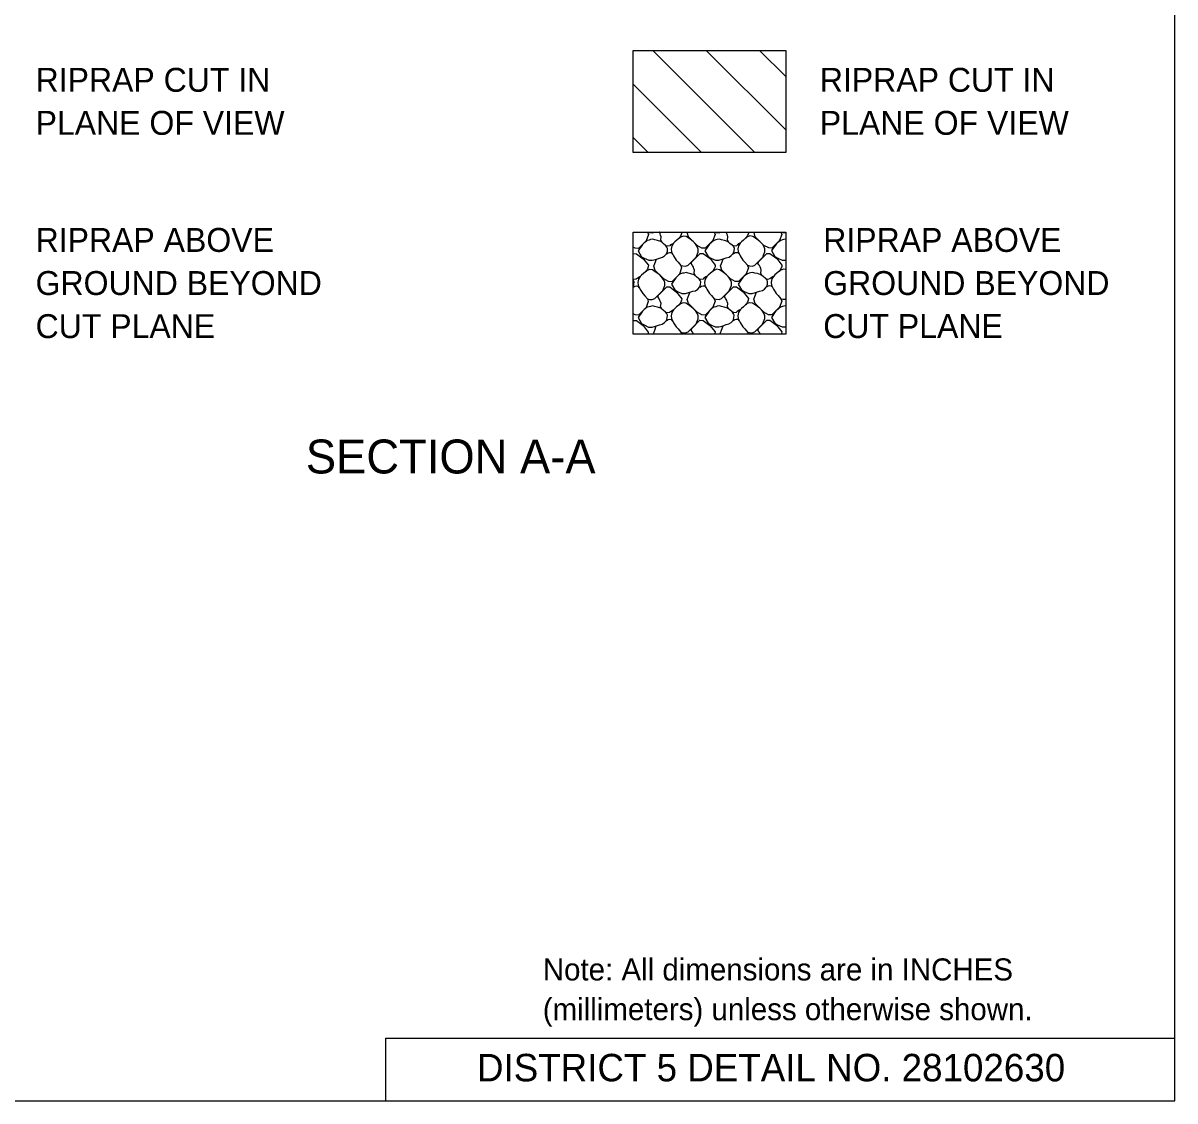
# Model space of a CAD drawing. Extents: x 2261383 to 2262043, y -3123756 to -3123356.
# Drawn here: x 2261896.5 to 2262043.2, y -3123756 to -3123618.7 of the extents above; entities that cross this region are included whole.
import ezdxf

# ---------------------------------------------------------------- set-up
doc = ezdxf.new("R2010")
doc.units = 0
for name, color, linetype in [('Default', 7, 'Continuous'), ('RD_Pr_Roadway_Items', 7, 'Continuous'), ('RD_Pr_Roadway_Notes', 7, 'Continuous'), ('SH_General_Details', 7, 'Continuous')]:
    doc.layers.add(name, color=color, linetype=linetype)

msp = doc.modelspace()

# ---------------------------------------------------------------- linework, layer by layer
at = {"layer": 'Default'}
msp.add_lwpolyline([(2261413.18, -3123755.97), (2262043.18, -3123755.97), (2262043.18, -3123355.97), (2261413.18, -3123355.97)], close=True, dxfattribs=at)
at = {"layer": 'RD_Pr_Roadway_Items'}
for p, q in [((2261989.67, -3123635.16), (2261976.67, -3123622.16)), ((2261993.6, -3123632.3), (2261983.46, -3123622.16)), ((2261993.6, -3123625.51), (2261990.25, -3123622.16)), ((2261982.88, -3123635.16), (2261974.18, -3123626.46)), ((2261976.09, -3123635.16), (2261974.18, -3123633.26)), ((2261988.72, -3123658.01), (2261988.81, -3123658.3))]:
    msp.add_line(p, q, dxfattribs=at)
for points in [[(2261974.18, -3123622.16), (2261993.6, -3123622.16), (2261993.6, -3123635.16), (2261974.18, -3123635.16)], [(2261974.18, -3123645.3), (2261993.6, -3123645.3), (2261993.6, -3123658.3), (2261974.18, -3123658.3)]]:
    msp.add_lwpolyline(points, close=True, dxfattribs=at)
for points in [[(2261976, -3123645.33), (2261976.11, -3123645.63), (2261975.84, -3123646.41), (2261974.86, -3123647.38), (2261974.44, -3123647.36), (2261974.18, -3123647.22)], [(2261976, -3123645.3), (2261976.01, -3123645.32), (2261976.25, -3123645.38), (2261976.62, -3123645.4), (2261976.89, -3123645.3)], [(2261979.29, -3123646.74), (2261978.94, -3123646.95), (2261978.83, -3123647.05), (2261978.52, -3123647.1), (2261978.29, -3123647), (2261977.99, -3123646.75), (2261977.83, -3123646.59), (2261977.68, -3123646.29), (2261977.74, -3123645.91), (2261977.67, -3123645.71), (2261977.6, -3123645.52), (2261977.51, -3123645.33), (2261977.49, -3123645.3)], [(2261982.18, -3123648.55), (2261982.28, -3123648.27), (2261982.45, -3123647.85), (2261982.45, -3123647.47), (2261982.36, -3123647.22), (2261982.17, -3123646.9), (2261981.81, -3123646.51), (2261981.25, -3123646.09), (2261980.91, -3123645.86), (2261980.56, -3123645.81), (2261980.23, -3123645.94), (2261980, -3123646.11), (2261979.72, -3123646.33), (2261979.48, -3123646.54), (2261979.3, -3123646.72), (2261979.1, -3123647.05), (2261979.03, -3123647.47), (2261979.06, -3123647.82), (2261979.31, -3123648.35), (2261979.66, -3123648.88), (2261979.91, -3123649.15), (2261980.26, -3123649.56), (2261980.5, -3123649.62), (2261980.86, -3123649.64), (2261981.19, -3123649.53), (2261982.2, -3123648.51)], [(2261980.38, -3123645.3), (2261980.35, -3123645.48), (2261980.24, -3123645.76), (2261980.04, -3123646.08)], [(2261984.51, -3123645.31), (2261984.61, -3123645.62), (2261984.34, -3123646.39), (2261983.35, -3123647.37), (2261982.94, -3123647.35), (2261982.32, -3123647.02), (2261981.21, -3123645.92), (2261981.07, -3123645.38), (2261981.1, -3123645.3)], [(2261984.51, -3123645.3), (2261984.75, -3123645.37), (2261985.12, -3123645.39), (2261985.36, -3123645.3)], [(2261987.78, -3123646.72), (2261987.45, -3123646.94), (2261987.33, -3123647.04), (2261987.03, -3123647.08), (2261986.79, -3123646.99), (2261986.5, -3123646.74), (2261986.32, -3123646.57), (2261986.18, -3123646.28), (2261986.24, -3123645.9), (2261986.17, -3123645.7), (2261986.1, -3123645.51), (2261986.01, -3123645.31), (2261986, -3123645.3)], [(2261990.67, -3123648.54), (2261990.78, -3123648.25), (2261990.95, -3123647.83), (2261990.95, -3123647.46), (2261990.86, -3123647.21), (2261990.67, -3123646.89), (2261990.3, -3123646.5), (2261989.74, -3123646.08), (2261989.4, -3123645.85), (2261989.05, -3123645.8), (2261988.72, -3123645.92), (2261988.5, -3123646.09), (2261988.22, -3123646.32), (2261987.98, -3123646.53), (2261987.8, -3123646.71), (2261987.6, -3123647.04), (2261987.52, -3123647.46), (2261987.55, -3123647.8), (2261987.81, -3123648.34), (2261988.16, -3123648.87), (2261988.41, -3123649.14), (2261988.75, -3123649.54), (2261988.99, -3123649.61), (2261989.36, -3123649.63), (2261989.68, -3123649.51), (2261990.7, -3123648.5)], [(2261988.87, -3123645.3), (2261988.86, -3123645.46), (2261988.74, -3123645.75), (2261988.54, -3123646.07)], [(2261993, -3123645.3), (2261993.11, -3123645.61), (2261992.83, -3123646.38), (2261991.85, -3123647.36), (2261991.44, -3123647.33), (2261990.82, -3123647), (2261989.71, -3123645.91), (2261989.57, -3123645.37), (2261989.59, -3123645.3)], [(2261993.06, -3123645.3), (2261993.25, -3123645.35), (2261993.6, -3123645.37)], [(2261977.85, -3123646.63), (2261977.69, -3123646.51), (2261977.29, -3123646.37), (2261976.93, -3123646.29), (2261976.67, -3123646.23), (2261976.38, -3123646.27), (2261976.21, -3123646.32), (2261975.97, -3123646.39), (2261975.77, -3123646.53), (2261975.59, -3123646.68), (2261975.38, -3123646.88), (2261974.81, -3123647.7), (2261975.23, -3123648.44), (2261975.58, -3123648.64), (2261976.15, -3123648.9), (2261976.6, -3123648.9), (2261977.02, -3123648.78), (2261977.52, -3123648.61), (2261977.89, -3123648.52), (2261978.16, -3123648.33), (2261978.43, -3123648.06), (2261978.53, -3123647.73), (2261978.56, -3123647.41), (2261978.48, -3123647.22), (2261978.32, -3123647.04)], [(2261986.35, -3123646.62), (2261986.19, -3123646.5), (2261985.79, -3123646.36), (2261985.42, -3123646.28), (2261985.17, -3123646.21), (2261984.88, -3123646.26), (2261984.71, -3123646.31), (2261984.48, -3123646.38), (2261984.27, -3123646.51), (2261984.09, -3123646.66), (2261983.88, -3123646.86), (2261983.31, -3123647.68), (2261983.73, -3123648.43), (2261984.08, -3123648.63), (2261984.64, -3123648.88), (2261985.1, -3123648.88), (2261985.52, -3123648.77), (2261986.02, -3123648.6), (2261986.38, -3123648.51), (2261986.66, -3123648.31), (2261986.93, -3123648.05), (2261987.03, -3123647.71), (2261987.06, -3123647.4), (2261986.98, -3123647.2), (2261986.82, -3123647.02)], [(2261993.6, -3123646.21), (2261993.37, -3123646.24), (2261993.21, -3123646.29), (2261992.97, -3123646.36), (2261992.76, -3123646.5), (2261992.59, -3123646.65), (2261992.37, -3123646.85), (2261991.8, -3123647.67), (2261992.23, -3123648.41), (2261992.58, -3123648.61), (2261993.15, -3123648.87), (2261993.6, -3123648.87)], [(2261974.18, -3123648.06), (2261974.2, -3123648.05), (2261974.59, -3123648.06), (2261975.46, -3123648.7), (2261976.12, -3123649.54), (2261976.1, -3123649.73), (2261975.98, -3123650.01), (2261975.78, -3123650.34)], [(2261980.25, -3123649.57), (2261980.35, -3123649.87), (2261980.08, -3123650.65), (2261979.1, -3123651.63), (2261978.68, -3123651.6), (2261978.07, -3123651.27), (2261976.96, -3123650.18), (2261976.81, -3123649.63), (2261976.94, -3123649.3), (2261977.13, -3123648.75)], [(2261978.43, -3123648.07), (2261978.65, -3123647.94), (2261978.82, -3123647.9), (2261979.01, -3123647.92), (2261979.21, -3123648.15)], [(2261983.53, -3123650.98), (2261983.19, -3123651.19), (2261983.07, -3123651.3), (2261982.77, -3123651.34), (2261982.54, -3123651.24), (2261982.24, -3123650.99), (2261982.07, -3123650.83), (2261981.93, -3123650.53), (2261981.99, -3123650.16), (2261981.91, -3123649.95), (2261981.85, -3123649.76), (2261981.75, -3123649.57), (2261981.69, -3123649.48), (2261981.57, -3123649.3), (2261981.68, -3123649.06), (2261982.69, -3123648.03), (2261983.09, -3123648.05), (2261983.96, -3123648.69), (2261984.62, -3123649.53), (2261984.6, -3123649.72), (2261984.48, -3123650), (2261984.28, -3123650.32)], [(2261988.75, -3123649.56), (2261988.86, -3123649.86), (2261988.58, -3123650.63), (2261987.6, -3123651.61), (2261987.18, -3123651.59), (2261986.56, -3123651.26), (2261985.45, -3123650.16), (2261985.31, -3123649.62), (2261985.44, -3123649.29), (2261985.63, -3123648.74)], [(2261986.93, -3123648.06), (2261987.15, -3123647.92), (2261987.32, -3123647.89), (2261987.51, -3123647.91), (2261987.7, -3123648.13)], [(2261992.02, -3123650.97), (2261991.69, -3123651.18), (2261991.57, -3123651.28), (2261991.27, -3123651.33), (2261991.03, -3123651.23), (2261990.74, -3123650.98), (2261990.57, -3123650.82), (2261990.42, -3123650.52), (2261990.48, -3123650.14), (2261990.42, -3123649.94), (2261990.34, -3123649.75), (2261990.25, -3123649.56), (2261990.19, -3123649.47), (2261990.07, -3123649.29), (2261990.18, -3123649.05), (2261991.19, -3123648.02), (2261991.59, -3123648.03), (2261992.46, -3123648.68), (2261993.12, -3123649.52), (2261993.1, -3123649.71), (2261992.98, -3123649.99), (2261992.78, -3123650.31)], [(2261977.92, -3123652.8), (2261978.02, -3123652.52), (2261978.2, -3123652.1), (2261978.2, -3123651.73), (2261978.11, -3123651.48), (2261977.92, -3123651.16), (2261977.55, -3123650.77), (2261976.99, -3123650.35), (2261976.65, -3123650.11), (2261976.3, -3123650.07), (2261975.97, -3123650.19), (2261975.74, -3123650.37), (2261975.47, -3123650.58), (2261975.23, -3123650.8), (2261975.05, -3123650.98), (2261974.84, -3123651.31), (2261974.77, -3123651.73), (2261974.8, -3123652.08), (2261975.05, -3123652.6), (2261975.4, -3123653.13), (2261975.65, -3123653.41), (2261976, -3123653.82), (2261976.24, -3123653.88), (2261976.61, -3123653.89), (2261976.93, -3123653.78), (2261977.94, -3123652.77)], [(2261986.42, -3123652.79), (2261986.52, -3123652.51), (2261986.7, -3123652.09), (2261986.7, -3123651.72), (2261986.61, -3123651.46), (2261986.41, -3123651.15), (2261986.05, -3123650.76), (2261985.49, -3123650.34), (2261985.15, -3123650.1), (2261984.8, -3123650.05), (2261984.47, -3123650.18), (2261984.24, -3123650.35), (2261983.97, -3123650.57), (2261983.73, -3123650.78), (2261983.55, -3123650.96), (2261983.34, -3123651.29), (2261983.27, -3123651.72), (2261983.3, -3123652.06), (2261983.55, -3123652.59), (2261983.91, -3123653.12), (2261984.15, -3123653.4), (2261984.5, -3123653.8), (2261984.74, -3123653.86), (2261985.11, -3123653.88), (2261985.43, -3123653.77), (2261986.44, -3123652.75)], [(2261993.6, -3123650.08), (2261993.3, -3123650.04), (2261992.97, -3123650.16), (2261992.74, -3123650.34), (2261992.46, -3123650.56), (2261992.22, -3123650.77), (2261992.04, -3123650.95), (2261991.84, -3123651.28), (2261991.77, -3123651.7), (2261991.8, -3123652.05), (2261992.05, -3123652.58), (2261992.4, -3123653.11), (2261992.65, -3123653.38), (2261993, -3123653.79), (2261993.24, -3123653.85), (2261993.6, -3123653.87)], [(2261975.02, -3123651), (2261974.69, -3123651.21), (2261974.57, -3123651.31), (2261974.27, -3123651.36), (2261974.18, -3123651.32)], [(2261974.18, -3123652.27), (2261974.27, -3123651.99), (2261974.3, -3123651.66), (2261974.22, -3123651.47), (2261974.18, -3123651.43)], [(2261982.09, -3123650.87), (2261981.94, -3123650.76), (2261981.53, -3123650.61), (2261981.17, -3123650.53), (2261980.92, -3123650.47), (2261980.62, -3123650.52), (2261980.45, -3123650.56), (2261980.22, -3123650.63), (2261980.01, -3123650.77), (2261979.83, -3123650.92), (2261979.62, -3123651.12), (2261979.05, -3123651.94), (2261979.48, -3123652.68), (2261979.83, -3123652.88), (2261980.39, -3123653.14), (2261980.85, -3123653.14), (2261981.27, -3123653.02), (2261981.76, -3123652.85), (2261982.13, -3123652.77), (2261982.41, -3123652.57), (2261982.68, -3123652.3), (2261982.77, -3123651.97), (2261982.8, -3123651.65), (2261982.72, -3123651.46), (2261982.57, -3123651.28)], [(2261990.59, -3123650.86), (2261990.43, -3123650.74), (2261990.03, -3123650.6), (2261989.67, -3123650.52), (2261989.41, -3123650.46), (2261989.12, -3123650.5), (2261988.95, -3123650.55), (2261988.72, -3123650.62), (2261988.51, -3123650.76), (2261988.33, -3123650.91), (2261988.12, -3123651.1), (2261987.55, -3123651.93), (2261987.97, -3123652.67), (2261988.32, -3123652.87), (2261988.89, -3123653.13), (2261989.34, -3123653.13), (2261989.76, -3123653.01), (2261990.26, -3123652.84), (2261990.63, -3123652.75), (2261990.9, -3123652.56), (2261991.17, -3123652.29), (2261991.27, -3123651.96), (2261991.3, -3123651.64), (2261991.22, -3123651.45), (2261991.06, -3123651.27)], [(2261974.18, -3123652.32), (2261974.39, -3123652.19), (2261974.57, -3123652.16), (2261974.75, -3123652.18), (2261974.95, -3123652.41)], [(2261979.27, -3123655.24), (2261978.93, -3123655.45), (2261978.82, -3123655.56), (2261978.51, -3123655.6), (2261978.28, -3123655.5), (2261977.98, -3123655.24), (2261977.81, -3123655.09), (2261977.66, -3123654.79), (2261977.73, -3123654.42), (2261977.66, -3123654.21), (2261977.59, -3123654.01), (2261977.5, -3123653.82), (2261977.43, -3123653.73), (2261977.32, -3123653.56), (2261977.42, -3123653.31), (2261978.44, -3123652.29), (2261978.83, -3123652.3), (2261979.7, -3123652.95), (2261980.36, -3123653.79), (2261980.34, -3123653.97), (2261980.23, -3123654.25), (2261980.02, -3123654.58)], [(2261984.49, -3123653.81), (2261984.6, -3123654.12), (2261984.32, -3123654.89), (2261983.34, -3123655.87), (2261982.93, -3123655.84), (2261982.31, -3123655.51), (2261981.2, -3123654.42), (2261981.06, -3123653.88), (2261981.19, -3123653.54), (2261981.37, -3123652.99)], [(2261982.68, -3123652.32), (2261982.89, -3123652.18), (2261983.07, -3123652.14), (2261983.25, -3123652.17), (2261983.45, -3123652.39)], [(2261987.77, -3123655.23), (2261987.43, -3123655.44), (2261987.31, -3123655.54), (2261987.01, -3123655.58), (2261986.77, -3123655.48), (2261986.48, -3123655.23), (2261986.31, -3123655.07), (2261986.17, -3123654.78), (2261986.23, -3123654.4), (2261986.16, -3123654.19), (2261986.09, -3123654), (2261985.99, -3123653.81), (2261985.93, -3123653.72), (2261985.81, -3123653.55), (2261985.92, -3123653.3), (2261986.94, -3123652.27), (2261987.33, -3123652.29), (2261988.2, -3123652.93), (2261988.86, -3123653.77), (2261988.84, -3123653.96), (2261988.72, -3123654.24), (2261988.53, -3123654.57)], [(2261992.99, -3123653.79), (2261993.1, -3123654.1), (2261992.82, -3123654.87), (2261991.84, -3123655.86), (2261991.42, -3123655.83), (2261990.81, -3123655.5), (2261989.7, -3123654.4), (2261989.55, -3123653.86), (2261989.68, -3123653.53), (2261989.87, -3123652.98)], [(2261991.17, -3123652.3), (2261991.39, -3123652.17), (2261991.56, -3123652.13), (2261991.75, -3123652.15), (2261991.95, -3123652.38)], [(2261975.99, -3123653.82), (2261976.1, -3123654.13), (2261975.82, -3123654.9), (2261974.84, -3123655.89), (2261974.43, -3123655.86), (2261974.18, -3123655.72)], [(2261977.84, -3123655.13), (2261977.68, -3123655.01), (2261977.27, -3123654.87), (2261976.91, -3123654.79), (2261976.66, -3123654.72), (2261976.37, -3123654.77), (2261976.19, -3123654.82), (2261975.96, -3123654.89), (2261975.76, -3123655.03), (2261975.58, -3123655.18), (2261975.37, -3123655.38), (2261974.79, -3123656.19), (2261975.22, -3123656.94), (2261975.57, -3123657.13), (2261976.13, -3123657.4), (2261976.58, -3123657.4), (2261977, -3123657.28), (2261977.51, -3123657.11), (2261977.87, -3123657.02), (2261978.15, -3123656.83), (2261978.41, -3123656.56), (2261978.51, -3123656.23), (2261978.55, -3123655.9), (2261978.46, -3123655.71), (2261978.31, -3123655.53)], [(2261982.17, -3123657.04), (2261982.27, -3123656.76), (2261982.44, -3123656.34), (2261982.44, -3123655.98), (2261982.35, -3123655.72), (2261982.16, -3123655.4), (2261981.79, -3123655.01), (2261981.24, -3123654.59), (2261980.89, -3123654.36), (2261980.54, -3123654.31), (2261980.21, -3123654.43), (2261979.99, -3123654.61), (2261979.71, -3123654.82), (2261979.47, -3123655.04), (2261979.29, -3123655.22), (2261979.08, -3123655.55), (2261979.02, -3123655.98), (2261979.04, -3123656.32), (2261979.3, -3123656.85), (2261979.65, -3123657.37), (2261979.9, -3123657.65), (2261980.25, -3123658.06), (2261980.49, -3123658.12), (2261980.85, -3123658.14), (2261981.18, -3123658.02), (2261982.18, -3123657.01)], [(2261986.34, -3123655.11), (2261986.18, -3123655), (2261985.77, -3123654.85), (2261985.41, -3123654.78), (2261985.16, -3123654.71), (2261984.87, -3123654.76), (2261984.69, -3123654.81), (2261984.46, -3123654.87), (2261984.25, -3123655.01), (2261984.07, -3123655.16), (2261983.86, -3123655.36), (2261983.29, -3123656.18), (2261983.72, -3123656.92), (2261984.07, -3123657.12), (2261984.63, -3123657.38), (2261985.09, -3123657.38), (2261985.51, -3123657.27), (2261986.01, -3123657.09), (2261986.37, -3123657), (2261986.65, -3123656.81), (2261986.92, -3123656.55), (2261987.01, -3123656.22), (2261987.04, -3123655.89), (2261986.96, -3123655.7), (2261986.81, -3123655.52)], [(2261990.66, -3123657.03), (2261990.76, -3123656.75), (2261990.94, -3123656.33), (2261990.94, -3123655.96), (2261990.85, -3123655.71), (2261990.66, -3123655.39), (2261990.29, -3123655), (2261989.73, -3123654.58), (2261989.39, -3123654.34), (2261989.04, -3123654.3), (2261988.71, -3123654.42), (2261988.48, -3123654.59), (2261988.21, -3123654.81), (2261987.97, -3123655.02), (2261987.79, -3123655.2), (2261987.58, -3123655.53), (2261987.51, -3123655.96), (2261987.54, -3123656.31), (2261987.79, -3123656.83), (2261988.15, -3123657.36), (2261988.39, -3123657.64), (2261988.74, -3123658.04), (2261988.98, -3123658.11), (2261989.35, -3123658.12), (2261989.67, -3123658.01), (2261990.68, -3123657)], [(2261993.6, -3123654.7), (2261993.36, -3123654.74), (2261993.19, -3123654.79), (2261992.96, -3123654.86), (2261992.75, -3123655), (2261992.58, -3123655.15), (2261992.36, -3123655.35), (2261991.79, -3123656.17), (2261992.22, -3123656.91), (2261992.56, -3123657.11), (2261993.13, -3123657.37), (2261993.58, -3123657.37), (2261993.6, -3123657.36)], [(2261974.18, -3123656.55), (2261974.58, -3123656.56), (2261975.44, -3123657.21), (2261976.1, -3123658.05), (2261976.09, -3123658.23), (2261976.06, -3123658.3)], [(2261976.84, -3123658.3), (2261976.8, -3123658.13), (2261976.93, -3123657.79), (2261977.12, -3123657.25)], [(2261978.41, -3123656.57), (2261978.64, -3123656.43), (2261978.81, -3123656.4), (2261979, -3123656.42), (2261979.2, -3123656.65)], [(2261981.85, -3123658.3), (2261981.84, -3123658.26), (2261981.74, -3123658.06), (2261981.67, -3123657.97), (2261981.56, -3123657.8), (2261981.67, -3123657.55), (2261982.68, -3123656.53), (2261983.08, -3123656.55), (2261983.94, -3123657.19), (2261984.6, -3123658.03), (2261984.58, -3123658.21), (2261984.55, -3123658.3)], [(2261985.35, -3123658.3), (2261985.3, -3123658.12), (2261985.43, -3123657.78), (2261985.62, -3123657.24)], [(2261986.92, -3123656.56), (2261987.13, -3123656.42), (2261987.31, -3123656.38), (2261987.49, -3123656.41), (2261987.69, -3123656.63)], [(2261990.35, -3123658.3), (2261990.33, -3123658.24), (2261990.24, -3123658.05), (2261990.18, -3123657.96), (2261990.06, -3123657.79), (2261990.16, -3123657.54), (2261991.18, -3123656.52), (2261991.57, -3123656.53), (2261992.44, -3123657.18), (2261993.1, -3123658.02), (2261993.08, -3123658.2), (2261993.04, -3123658.3)], [(2261980.23, -3123658.06), (2261980.32, -3123658.3)]]:
    msp.add_lwpolyline(points, dxfattribs=at)
at = {"layer": 'SH_General_Details'}
for p, q in [((2261942.67, -3123747.96), (2262043.18, -3123747.96)), ((2261942.67, -3123755.97), (2261942.67, -3123747.96))]:
    msp.add_line(p, q, dxfattribs=at)

# ---------------------------------------------------------------- texts
at = {"layer": 'RD_Pr_Roadway_Notes'}
for s, height, p in [('RIPRAP CUT IN ', 3.048, (2261898.06, -3123627.44)), ('RIPRAP CUT IN', 3.048, (2261997.95, -3123627.44)), ('PLANE OF VIEW', 3.048, (2261898.06, -3123632.92)), ('PLANE OF VIEW', 3.048, (2261997.95, -3123632.92)), ('RIPRAP ABOVE', 3.048, (2261898.06, -3123647.83)), ('RIPRAP ABOVE', 3.048, (2261998.38, -3123647.83)), ('GROUND BEYOND', 3.048, (2261898.06, -3123653.32)), ('GROUND BEYOND', 3.048, (2261998.38, -3123653.32)), ('CUT PLANE', 3.048, (2261898.06, -3123658.81)), ('CUT PLANE', 3.048, (2261998.38, -3123658.8)), ('SECTION A-A', 4.32, (2261932.48, -3123676.05)), ('Note: All dimensions are in INCHES', 2.808, (2261962.66, -3123740.62)), ('(millimeters) unless otherwise shown.', 2.808, (2261962.66, -3123745.68))]:
    msp.add_text(s, height=height, dxfattribs=at).set_placement(p)
at = {"layer": 'SH_General_Details'}
msp.add_text('DISTRICT 5 DETAIL NO. 28102630', height=3.5, dxfattribs=at).set_placement((2261954.28, -3123753.47))

doc.saveas('drawing.dxf')
